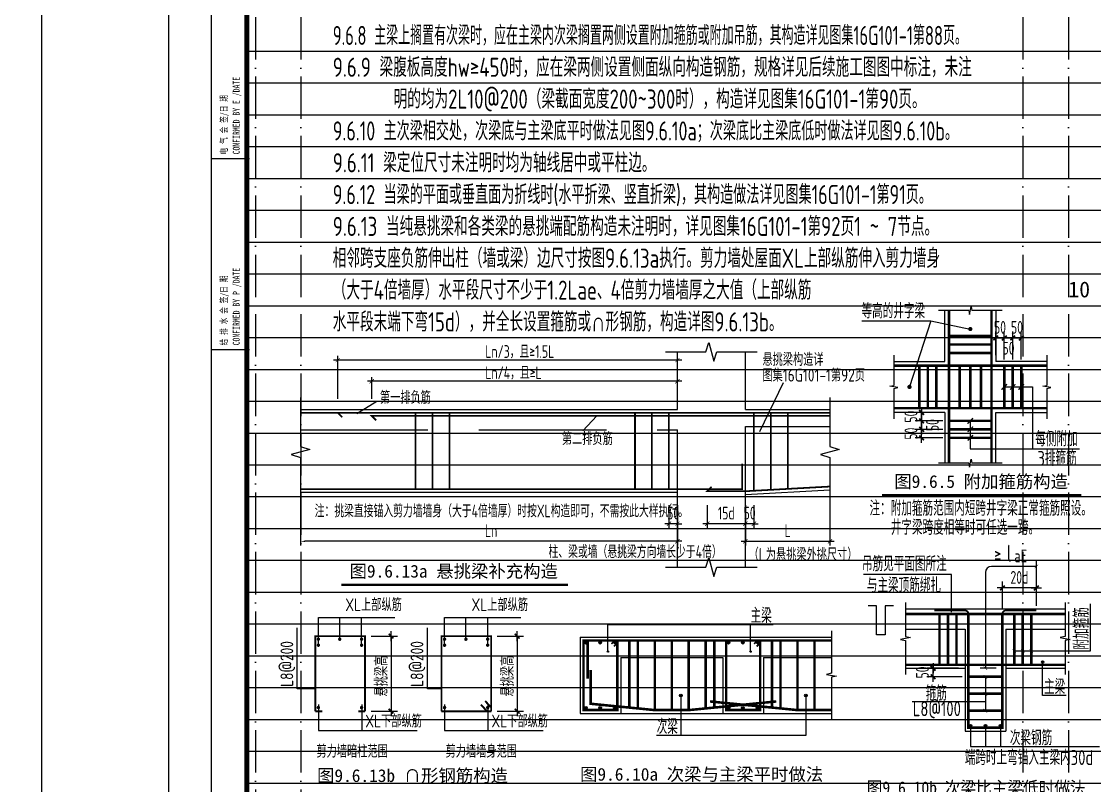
# Model space of a CAD drawing. Extents: x -668857 to 154266, y -275694 to 291306.
# Drawn here: x -555255 to -529985, y 192476 to 210479 of the extents above; entities that cross this region are included whole.
import ezdxf
from ezdxf.enums import TextEntityAlignment as Align

# ---------------------------------------------------------------- set-up
doc = ezdxf.new("R2010")
doc.units = 0
doc.header["$LTSCALE"] = 1000
doc.linetypes.add('D1', pattern=[14, 10, -2, 0, -2])
doc.linetypes.add('H3普通虚线', pattern=[4.2, 3, -1.2])
doc.layers.get('0').update_dxf_attribs({"linetype": 'CONTINUOUS'})
doc.layers.get('DEFPOINTS').update_dxf_attribs({"linetype": 'CONTINUOUS'})
for name, color, linetype in [('C-SHET-TTLB', 11, 'CONTINUOUS'), ('S-DETL-DIM', 151, 'CONTINUOUS'), ('S-DETL-LINE1', 2, 'CONTINUOUS'), ('S-DETL-LINE2', 2, 'H3普通虚线'), ('S-DETL-RBAR', 1, 'CONTINUOUS'), ('S-DETL-TEXT', 7, 'CONTINUOUS')]:
    doc.layers.add(name, color=color, linetype=linetype)
doc.layers.add('S-1-TEXT', color=7, linetype='CONTINUOUS', lineweight=18)
doc.styles.add('SHEET-ECADI', font='simhei.ttf', dxfattribs={"width": 0.7})
doc.styles.add('TS', font='tssdeng.shx', dxfattribs={"width": 0.7, "bigfont": 'tssdchn.shx'})
doc.styles.add('TSSD_DIMENSION', font='Tssdeng.shx', dxfattribs={"width": 0.7, "bigfont": 'tssdchn.shx'})
doc.styles.add('TSSD_Label', font='Tssdeng.shx', dxfattribs={"width": 0.7, "bigfont": 'hztxt.shx'})
doc.styles.add('华文行楷', font='tssdeng.shx', dxfattribs={"width": 0.75, "height": 350, "bigfont": 'hztxt.shx'})
doc.styles.add('黑体', font='simhei.ttf')
doc.dimstyles.new('DIM25', dxfattribs={"dimtxt": 300, "dimasz": 0.8, "dimexe": 150, "dimexo": 150, "dimgap": 100, "dimtad": 1, "dimdec": 0, "dimlfac": 0.25, "dimrnd": 1, "dimzin": 0, "dimdsep": 46, "dimtxsty": 'TS', "dimblk": '_DIMX', "dimcen": 0, "dimclrd": 256, "dimclre": 256, "dimclrt": 43, "dimadec": 1, "dimazin": 0, "dimtfac": 1, "dimtdec": 0, "dimtix": 1, "dimtmove": 2, "dimatfit": 3, "dimldrblk": 'ARCHTICK', "dimfxl": 0, "dimtolj": 1, "dimtzin": 1, "dimarcsym": 0})
doc.dimstyles.new('TSSD_25_100', dxfattribs={"dimtxt": 300, "dimasz": 100, "dimexe": 100, "dimexo": 250, "dimgap": 100, "dimtad": 1, "dimdec": 0, "dimlfac": 0.25, "dimzin": 0, "dimdsep": 46, "dimtxsty": 'TSSD_DIMENSION', "dimblk": 'ARCHTICK', "dimcen": 0, "dimdle": 100, "dimclrt": 7, "dimadec": 0, "dimazin": 0, "dimtfac": 1, "dimtdec": 0, "dimtix": 1, "dimtmove": 2, "dimatfit": 3, "dimldrblk": 'ARCHTICK', "dimfxl": 0, "dimtolj": 1, "dimtzin": 0, "dimarcsym": 0})

# ---------------------------------------------------------------- blocks, each defined once
blk = doc.blocks.new('2014SHEET-L')
at = {"layer": 'C-SHET-TTLB'}
for p, q in [((0, -45), (-9, -45)), ((0, -90), (-9, -90)), ((0, -135), (-9, -135)), ((0, -180), (-9, -180)), ((0, -225), (-9, -225))]:
    blk.add_line(p, q, dxfattribs=at)
at = {"layer": 'C-SHET-TTLB', "style": 'SHEET-ECADI', "width": 0.7}
for s, p in [('CONFIRMED BY A /DATE', (-2.33, -43.96)), ('建 筑 会 签/日 期', (-5.24, -43.96)), ('CONFIRMED BY S /DATE', (-2.33, -88.96)), ('结 构 会 签/日 期', (-5.24, -88.96)), ('暖 动 会 签/日 期', (-5.24, -133.96)), ('CONFIRMED BY M /DATE', (-2.33, -133.96)), ('CONFIRMED BY E /DATE', (-2.33, -178.96)), ('电 气 会 签/日 期', (-5.24, -178.96)), ('给 排 水 会 签/日 期', (-5.24, -223.96)), ('CONFIRMED BY P /DATE', (-2.33, -223.96))]:
    blk.add_text(s, height=1.6, rotation=90, dxfattribs=at).set_placement(p)
blk = doc.blocks.new('2017_11-sheet-L2', base_point=(18.4, 410))
at = {"layer": 'C-SHET-TTLB'}
blk.add_blockref('2014SHEET-L', (19, 410.6), dxfattribs=at)
blk = doc.blocks.new('_DIMX')
blk.add_line((-150, 0), (150, 0))
at = {"const_width": 50}
blk.add_lwpolyline([(-70, -70), (70, 70)], dxfattribs=at)
blk = doc.blocks.new('*D1163')
at = {"layer": 'DEFPOINTS', "color": 0}
for p in [(-533788, 195240), (-533035, 195240), (-532955, 195040)]:
    blk.add_point(p, dxfattribs=at)
at = {"layer": 'S-DETL-DIM', "lineweight": -2}
for p, q in [((-533185, 195240), (-533938, 195240)), ((-533788, 195241), (-533788, 195241)), ((-533788, 195040), (-533788, 195240)), ((-533105, 195040), (-533938, 195040)), ((-533788, 195039), (-533788, 195038))]:
    blk.add_line(p, q, dxfattribs=at)
at = {"layer": 'S-DETL-DIM', "lineweight": -2, "xscale": 0.8, "yscale": 0.8, "zscale": 0.8}
for p, rotation in [((-533788, 195240), 270), ((-533788, 195040), 90)]:
    blk.add_blockref('_DIMX', p, dxfattribs=dict(at, rotation=rotation))
at = {"layer": 'S-DETL-DIM', "color": 43, "insert": (-534038, 195140), "char_height": 300, "attachment_point": 5, "rotation": 90, "style": 'TS'}
blk.add_mtext('\\A1;50', dxfattribs=at)
blk = doc.blocks.new('_ArchTick')
at = {"color": 0, "linetype": 'ByBlock', "const_width": 0.15}
blk.add_lwpolyline([(-0.5, -0.5), (0.5, 0.5)], dxfattribs=at)
blk = doc.blocks.new('*D1164')
at = {"layer": 'DEFPOINTS', "color": 0}
for p in [(-532155, 197131), (-531355, 196600), (-532155, 196480)]:
    blk.add_point(p, dxfattribs=at)
at = {"layer": 'S-DETL-DIM', "lineweight": -2}
for p, q in [((-532155, 196630), (-532155, 197281)), ((-531356, 197131), (-532154, 197131)), ((-531355, 196750), (-531355, 197281))]:
    blk.add_line(p, q, dxfattribs=at)
at = {"layer": 'S-DETL-DIM', "lineweight": -2, "xscale": 0.8, "yscale": 0.8, "zscale": 0.8, "rotation": 180}
blk.add_blockref('_DIMX', (-532155, 197131), dxfattribs=at)
at = {"layer": 'S-DETL-DIM', "lineweight": -2, "xscale": 0.8, "yscale": 0.8, "zscale": 0.8}
blk.add_blockref('_DIMX', (-531355, 197131), dxfattribs=at)
at = {"layer": 'S-DETL-DIM', "color": 43, "insert": (-531755, 197381), "char_height": 300, "attachment_point": 5, "style": 'TS'}
blk.add_mtext('\\A1;20d', dxfattribs=at)
blk = doc.blocks.new('*D1165')
at = {"layer": 'DEFPOINTS', "color": 0}
for p in [(-532111, 203021), (-532311, 202468), (-532111, 202368)]:
    blk.add_point(p, dxfattribs=at)
at = {"layer": 'S-DETL-DIM', "lineweight": -2}
for p, q in [((-532311, 202618), (-532311, 203171)), ((-532111, 202518), (-532111, 203171)), ((-532311, 203021), (-532312, 203021)), ((-532311, 203021), (-532111, 203021)), ((-532110, 203021), (-532109, 203021))]:
    blk.add_line(p, q, dxfattribs=at)
at = {"layer": 'S-DETL-DIM', "lineweight": -2, "xscale": 0.8, "yscale": 0.8, "zscale": 0.8}
blk.add_blockref('_DIMX', (-532311, 203021), dxfattribs=at)
at = {"layer": 'S-DETL-DIM', "lineweight": -2, "xscale": 0.8, "yscale": 0.8, "zscale": 0.8, "rotation": 180}
blk.add_blockref('_DIMX', (-532111, 203021), dxfattribs=at)
at = {"layer": 'S-DETL-DIM', "color": 43, "insert": (-532211, 203271), "char_height": 300, "attachment_point": 5, "style": 'TS'}
blk.add_mtext('\\A1;50', dxfattribs=at)
blk = doc.blocks.new('*D1166')
at = {"layer": 'DEFPOINTS', "color": 0}
for p in [(-531711, 203021), (-531911, 202368), (-531711, 202368)]:
    blk.add_point(p, dxfattribs=at)
at = {"layer": 'S-DETL-DIM', "lineweight": -2}
for p, q in [((-531911, 202518), (-531911, 203171)), ((-531711, 202518), (-531711, 203171)), ((-531911, 203021), (-531912, 203021)), ((-531911, 203021), (-531711, 203021)), ((-531710, 203021), (-531709, 203021))]:
    blk.add_line(p, q, dxfattribs=at)
at = {"layer": 'S-DETL-DIM', "lineweight": -2, "xscale": 0.8, "yscale": 0.8, "zscale": 0.8}
blk.add_blockref('_DIMX', (-531911, 203021), dxfattribs=at)
at = {"layer": 'S-DETL-DIM', "lineweight": -2, "xscale": 0.8, "yscale": 0.8, "zscale": 0.8, "rotation": 180}
blk.add_blockref('_DIMX', (-531711, 203021), dxfattribs=at)
at = {"layer": 'S-DETL-DIM', "color": 43, "insert": (-531811, 203271), "char_height": 300, "attachment_point": 5, "style": 'TS'}
blk.add_mtext('\\A1;50', dxfattribs=at)
blk = doc.blocks.new('*D1167')
at = {"layer": 'DEFPOINTS', "color": 0}
for p in [(-533411, 201068), (-534058, 200868), (-533411, 200868)]:
    blk.add_point(p, dxfattribs=at)
at = {"layer": 'S-DETL-DIM', "lineweight": -2}
for p, q in [((-533561, 201068), (-534208, 201068)), ((-534058, 201069), (-534058, 201069)), ((-534058, 201068), (-534058, 200868)), ((-533561, 200868), (-534208, 200868)), ((-534058, 200867), (-534058, 200866))]:
    blk.add_line(p, q, dxfattribs=at)
at = {"layer": 'S-DETL-DIM', "lineweight": -2, "xscale": 0.8, "yscale": 0.8, "zscale": 0.8}
for p, rotation in [((-534058, 201068), 270), ((-534058, 200868), 90)]:
    blk.add_blockref('_DIMX', p, dxfattribs=dict(at, rotation=rotation))
at = {"layer": 'S-DETL-DIM', "color": 43, "insert": (-533803, 200968), "char_height": 300, "attachment_point": 5, "rotation": 90, "style": 'TS'}
blk.add_mtext('\\A1;50', dxfattribs=at)
blk = doc.blocks.new('*D1168')
at = {"layer": 'DEFPOINTS', "color": 0}
for p in [(-534058, 200868), (-533411, 200868), (-533411, 200668)]:
    blk.add_point(p, dxfattribs=at)
at = {"layer": 'S-DETL-DIM', "lineweight": -2}
for p, q in [((-533561, 200868), (-534208, 200868)), ((-533561, 200668), (-534208, 200668)), ((-534058, 200869), (-534058, 200869)), ((-534058, 200668), (-534058, 200868)), ((-534058, 200667), (-534058, 200666))]:
    blk.add_line(p, q, dxfattribs=at)
at = {"layer": 'S-DETL-DIM', "lineweight": -2, "xscale": 0.8, "yscale": 0.8, "zscale": 0.8}
for p, rotation in [((-534058, 200868), 270), ((-534058, 200668), 90)]:
    blk.add_blockref('_DIMX', p, dxfattribs=dict(at, rotation=rotation))
at = {"layer": 'S-DETL-DIM', "color": 43, "insert": (-534308, 200768), "char_height": 300, "attachment_point": 5, "rotation": 90, "style": 'TS'}
blk.add_mtext('\\A1;50', dxfattribs=at)
blk = doc.blocks.new('*D1169')
at = {"layer": 'DEFPOINTS', "color": 0}
for p in [(-534058, 201268), (-533511, 201268), (-533411, 201068)]:
    blk.add_point(p, dxfattribs=at)
at = {"layer": 'S-DETL-DIM', "lineweight": -2}
for p, q in [((-533661, 201268), (-534208, 201268)), ((-534058, 201269), (-534058, 201269)), ((-534058, 201068), (-534058, 201268)), ((-533561, 201068), (-534208, 201068)), ((-534058, 201067), (-534058, 201066))]:
    blk.add_line(p, q, dxfattribs=at)
at = {"layer": 'S-DETL-DIM', "lineweight": -2, "xscale": 0.8, "yscale": 0.8, "zscale": 0.8}
for p, rotation in [((-534058, 201268), 270), ((-534058, 201068), 90)]:
    blk.add_blockref('_DIMX', p, dxfattribs=dict(at, rotation=rotation))
at = {"layer": 'S-DETL-DIM', "color": 43, "insert": (-534308, 201168), "char_height": 300, "attachment_point": 5, "rotation": 90, "style": 'TS'}
blk.add_mtext('\\A1;50', dxfattribs=at)
blk = doc.blocks.new('*D1170')
at = {"layer": 'DEFPOINTS', "color": 0}
for p in [(-531911, 203021), (-532111, 202368), (-531911, 202368)]:
    blk.add_point(p, dxfattribs=at)
at = {"layer": 'S-DETL-DIM', "lineweight": -2}
for p, q in [((-532111, 202518), (-532111, 203171)), ((-531911, 202518), (-531911, 203171)), ((-532111, 203021), (-532112, 203021)), ((-532111, 203021), (-531911, 203021)), ((-531910, 203021), (-531909, 203021))]:
    blk.add_line(p, q, dxfattribs=at)
at = {"layer": 'S-DETL-DIM', "lineweight": -2, "xscale": 0.8, "yscale": 0.8, "zscale": 0.8}
blk.add_blockref('_DIMX', (-532111, 203021), dxfattribs=at)
at = {"layer": 'S-DETL-DIM', "lineweight": -2, "xscale": 0.8, "yscale": 0.8, "zscale": 0.8, "rotation": 180}
blk.add_blockref('_DIMX', (-531911, 203021), dxfattribs=at)
at = {"layer": 'S-DETL-DIM', "color": 43, "insert": (-532011, 202780), "char_height": 300, "attachment_point": 5, "style": 'TS'}
blk.add_mtext('\\A1;50', dxfattribs=at)
blk = doc.blocks.new('*D1203')
at = {"layer": 'DEFPOINTS', "color": 0}
for p in [(-538207, 199335), (-538007, 199335), (-538207, 198645)]:
    blk.add_point(p, dxfattribs=at)
at = {"layer": 'S-DETL-DIM', "color": 0, "lineweight": -2}
for p, q in [((-538207, 199085), (-538207, 198545)), ((-538007, 199085), (-538007, 198545)), ((-538207, 198645), (-538307, 198645)), ((-538007, 198645), (-538207, 198645)), ((-538007, 198645), (-537907, 198645))]:
    blk.add_line(p, q, dxfattribs=at)
at = {"layer": 'S-DETL-DIM', "color": 0, "lineweight": -2, "xscale": 100, "yscale": 100, "zscale": 100}
blk.add_blockref('_ArchTick', (-538207, 198645), dxfattribs=at)
at = {"layer": 'S-DETL-DIM', "color": 0, "lineweight": -2, "xscale": 100, "yscale": 100, "zscale": 100, "rotation": 180}
blk.add_blockref('_ArchTick', (-538007, 198645), dxfattribs=at)
at = {"layer": 'S-DETL-DIM', "color": 7, "insert": (-538107, 198895), "char_height": 300, "attachment_point": 5, "style": 'TSSD_DIMENSION'}
blk.add_mtext('\\A1;50', dxfattribs=at)
blk = doc.blocks.new('*D1204')
at = {"layer": 'DEFPOINTS', "color": 0}
for p in [(-538207, 199335), (-536216, 199335), (-536216, 198230)]:
    blk.add_point(p, dxfattribs=at)
at = {"layer": 'S-DETL-DIM', "color": 0, "lineweight": -2}
for p, q in [((-538207, 199085), (-538207, 198130)), ((-536216, 199085), (-536216, 198130)), ((-538307, 198230), (-536116, 198230))]:
    blk.add_line(p, q, dxfattribs=at)
at = {"layer": 'S-DETL-DIM', "color": 0, "lineweight": -2, "xscale": 100, "yscale": 100, "zscale": 100, "rotation": 180}
blk.add_blockref('_ArchTick', (-538207, 198230), dxfattribs=at)
at = {"layer": 'S-DETL-DIM', "color": 0, "lineweight": -2, "xscale": 100, "yscale": 100, "zscale": 100}
blk.add_blockref('_ArchTick', (-536216, 198230), dxfattribs=at)
at = {"layer": 'S-DETL-DIM', "color": 7, "insert": (-537211, 198480), "char_height": 300, "attachment_point": 5, "style": 'TSSD_DIMENSION'}
blk.add_mtext('\\A1;L', dxfattribs=at)
blk = doc.blocks.new('*D1205')
at = {"layer": 'DEFPOINTS', "color": 0}
for p in [(-539107, 199335), (-538207, 199335), (-539107, 198645)]:
    blk.add_point(p, dxfattribs=at)
at = {"layer": 'S-DETL-DIM', "color": 0, "lineweight": -2}
for p, q in [((-539107, 199085), (-539107, 198545)), ((-538207, 199085), (-538207, 198545)), ((-538107, 198645), (-539207, 198645))]:
    blk.add_line(p, q, dxfattribs=at)
at = {"layer": 'S-DETL-DIM', "color": 0, "lineweight": -2, "xscale": 100, "yscale": 100, "zscale": 100, "rotation": 180}
blk.add_blockref('_ArchTick', (-539107, 198645), dxfattribs=at)
at = {"layer": 'S-DETL-DIM', "color": 0, "lineweight": -2, "xscale": 100, "yscale": 100, "zscale": 100}
blk.add_blockref('_ArchTick', (-538207, 198645), dxfattribs=at)
at = {"layer": 'S-DETL-DIM', "color": 7, "insert": (-538657, 198895), "char_height": 300, "attachment_point": 5, "style": 'TSSD_DIMENSION'}
blk.add_mtext('\\A1;15d', dxfattribs=at)
blk = doc.blocks.new('*D1206')
at = {"layer": 'DEFPOINTS', "color": 0}
for p in [(-540007, 199335), (-539807, 199335), (-540007, 198645)]:
    blk.add_point(p, dxfattribs=at)
at = {"layer": 'S-DETL-DIM', "color": 0, "lineweight": -2}
for p, q in [((-540007, 199085), (-540007, 198545)), ((-539807, 199085), (-539807, 198545)), ((-540007, 198645), (-540107, 198645)), ((-539807, 198645), (-540007, 198645)), ((-539807, 198645), (-539707, 198645))]:
    blk.add_line(p, q, dxfattribs=at)
at = {"layer": 'S-DETL-DIM', "color": 0, "lineweight": -2, "xscale": 100, "yscale": 100, "zscale": 100}
blk.add_blockref('_ArchTick', (-540007, 198645), dxfattribs=at)
at = {"layer": 'S-DETL-DIM', "color": 0, "lineweight": -2, "xscale": 100, "yscale": 100, "zscale": 100, "rotation": 180}
blk.add_blockref('_ArchTick', (-539807, 198645), dxfattribs=at)
at = {"layer": 'S-DETL-DIM', "color": 7, "insert": (-539907, 198895), "char_height": 300, "attachment_point": 5, "style": 'TSSD_DIMENSION'}
blk.add_mtext('\\A1;50', dxfattribs=at)
blk = doc.blocks.new('*D1207')
at = {"layer": 'DEFPOINTS', "color": 0}
for p in [(-547807, 202501), (-547807, 201335), (-539807, 201335)]:
    blk.add_point(p, dxfattribs=at)
at = {"layer": 'S-DETL-DIM', "color": 0, "lineweight": -2}
for p, q in [((-539707, 202501), (-547907, 202501)), ((-547807, 201585), (-547807, 202601)), ((-539807, 201585), (-539807, 202601))]:
    blk.add_line(p, q, dxfattribs=at)
at = {"layer": 'S-DETL-DIM', "color": 0, "lineweight": -2, "xscale": 100, "yscale": 100, "zscale": 100, "rotation": 180}
blk.add_blockref('_ArchTick', (-547807, 202501), dxfattribs=at)
at = {"layer": 'S-DETL-DIM', "color": 0, "lineweight": -2, "xscale": 100, "yscale": 100, "zscale": 100}
blk.add_blockref('_ArchTick', (-539807, 202501), dxfattribs=at)
blk = doc.blocks.new('*D1208')
at = {"layer": 'DEFPOINTS', "color": 0}
for p in [(-548681, 199335), (-539807, 199335), (-548681, 198230)]:
    blk.add_point(p, dxfattribs=at)
at = {"layer": 'S-DETL-DIM', "color": 0, "lineweight": -2}
for p, q in [((-548681, 199085), (-548681, 198130)), ((-539807, 199085), (-539807, 198130)), ((-539707, 198230), (-548581, 198230))]:
    blk.add_line(p, q, dxfattribs=at)
at = {"layer": 'S-DETL-DIM', "color": 0}
blk.add_solid([(-548581, 198246), (-548581, 198213), (-548681, 198230)], dxfattribs=at)
at = {"layer": 'S-DETL-DIM', "color": 0, "lineweight": -2, "xscale": 100, "yscale": 100, "zscale": 100}
blk.add_blockref('_ArchTick', (-539807, 198230), dxfattribs=at)
at = {"layer": 'S-DETL-DIM', "color": 7, "insert": (-544194, 198480), "char_height": 300, "attachment_point": 5, "style": 'TSSD_DIMENSION'}
blk.add_mtext('\\A1;Ln', dxfattribs=at)
blk = doc.blocks.new('ArchTick')
at = {"color": 0, "linetype": 'ByBlock', "lineweight": -2, "const_width": 0.075}
blk.add_lwpolyline([(-0.25, -0.25), (0.25, 0.25)], dxfattribs=at)
blk = doc.blocks.new('*D1209')
at = {"layer": 'DEFPOINTS', "color": 0}
for p in [(-547007, 202001), (-547007, 201335), (-539807, 201335)]:
    blk.add_point(p, dxfattribs=at)
at = {"layer": 'S-DETL-DIM', "color": 0, "lineweight": -2}
for p, q in [((-539707, 202001), (-547107, 202001)), ((-547007, 201585), (-547007, 202101)), ((-539807, 201585), (-539807, 202101))]:
    blk.add_line(p, q, dxfattribs=at)
at = {"layer": 'S-DETL-DIM', "color": 0, "lineweight": -2, "xscale": 100, "yscale": 100, "zscale": 100, "rotation": 180}
blk.add_blockref('_ArchTick', (-547007, 202001), dxfattribs=at)
at = {"layer": 'S-DETL-DIM', "color": 0, "lineweight": -2, "xscale": 100, "yscale": 100, "zscale": 100}
blk.add_blockref('_ArchTick', (-539807, 202001), dxfattribs=at)
blk = doc.blocks.new('*D1210')
at = {"layer": 'DEFPOINTS', "color": 0}
for p in [(-547169, 195996), (-547169, 194227), (-546552, 194227)]:
    blk.add_point(p, dxfattribs=at)
at = {"layer": 'S-DETL-DIM', "lineweight": -2}
for p, q in [((-547019, 195996), (-546402, 195996)), ((-546552, 195995), (-546552, 194227)), ((-547019, 194227), (-546402, 194227))]:
    blk.add_line(p, q, dxfattribs=at)
at = {"layer": 'S-DETL-DIM', "lineweight": -2, "xscale": 0.8, "yscale": 0.8, "zscale": 0.8}
for p, rotation in [((-546552, 195996), 90), ((-546552, 194227), 270)]:
    blk.add_blockref('_DIMX', p, dxfattribs=dict(at, rotation=rotation))
blk = doc.blocks.new('*D1213')
at = {"layer": 'DEFPOINTS', "color": 0}
for p in [(-544199, 195996), (-544199, 194227), (-543581, 194227)]:
    blk.add_point(p, dxfattribs=at)
at = {"layer": 'S-DETL-DIM', "lineweight": -2}
for p, q in [((-544049, 195996), (-543431, 195996)), ((-543581, 195995), (-543581, 194227)), ((-544049, 194227), (-543431, 194227))]:
    blk.add_line(p, q, dxfattribs=at)
at = {"layer": 'S-DETL-DIM', "lineweight": -2, "xscale": 0.8, "yscale": 0.8, "zscale": 0.8}
for p, rotation in [((-543581, 195996), 90), ((-543581, 194227), 270)]:
    blk.add_blockref('_DIMX', p, dxfattribs=dict(at, rotation=rotation))

msp = doc.modelspace()

# ---------------------------------------------------------------- hatches: boundary and pattern name
at = {"layer": 'S-DETL-RBAR'}
h = msp.add_hatch(color=1, dxfattribs=at)
edge = h.paths.add_edge_path()
edge.add_arc((-541964.63, 195841.6), 31.25, 0, 360)
h = msp.add_hatch(color=1, dxfattribs=at)
edge = h.paths.add_edge_path()
edge.add_arc((-541629.23, 195841.6), 31.25, 0, 360)
h = msp.add_hatch(color=1, dxfattribs=at)
edge = h.paths.add_edge_path()
edge.add_arc((-541273.65, 195841.6), 31.25, 0, 360)
h = msp.add_hatch(color=1, dxfattribs=at)
edge = h.paths.add_edge_path()
edge.add_arc((-538604.63, 195841.6), 31.25, 0, 360)
h = msp.add_hatch(color=1, dxfattribs=at)
edge = h.paths.add_edge_path()
edge.add_arc((-538269.23, 195841.6), 31.25, 0, 360)
h = msp.add_hatch(color=1, dxfattribs=at)
edge = h.paths.add_edge_path()
edge.add_arc((-537913.65, 195841.6), 31.25, 0, 360)
h = msp.add_hatch(color=1, dxfattribs=at)
edge = h.paths.add_edge_path()
edge.add_arc((-541964.63, 194305.86), 31.25, 0, 360)
h = msp.add_hatch(color=1, dxfattribs=at)
edge = h.paths.add_edge_path()
edge.add_arc((-541629.23, 194305.86), 31.25, 0, 360)
h = msp.add_hatch(color=1, dxfattribs=at)
edge = h.paths.add_edge_path()
edge.add_arc((-541278.3, 194305.86), 31.25, 0, 360)
h = msp.add_hatch(color=1, dxfattribs=at)
edge = h.paths.add_edge_path()
edge.add_arc((-538604.63, 194305.86), 31.25, 0, 360)
h = msp.add_hatch(color=1, dxfattribs=at)
edge = h.paths.add_edge_path()
edge.add_arc((-538269.23, 194305.86), 31.25, 0, 360)
h = msp.add_hatch(color=1, dxfattribs=at)
edge = h.paths.add_edge_path()
edge.add_arc((-537918.3, 194305.86), 31.25, 0, 360)
h = msp.add_hatch(color=1, dxfattribs=at)
edge = h.paths.add_edge_path()
edge.add_arc((-532908.21, 193885.74), 31.25, 0, 360)
h = msp.add_hatch(color=1, dxfattribs=at)
edge = h.paths.add_edge_path()
edge.add_arc((-532555.27, 193885.74), 31.25, 0, 360)
h = msp.add_hatch(color=1, dxfattribs=at)
edge = h.paths.add_edge_path()
edge.add_arc((-532202.33, 193885.74), 31.25, 0, 360)
at = {"layer": 'S-DETL-TEXT'}
h = msp.add_hatch(color=256, dxfattribs=at)
edge = h.paths.add_edge_path()
edge.add_arc((-541445.04, 195631.09), 15.62, 0, 360)
h = msp.add_hatch(color=256, dxfattribs=at)
edge = h.paths.add_edge_path()
edge.add_arc((-538085.04, 195631.09), 15.62, 0, 360)
h = msp.add_hatch(color=256, dxfattribs=at)
edge = h.paths.add_edge_path()
edge.add_arc((-531206.69, 195385.47), 31.25, 0, 360)
h = msp.add_hatch(color=256, dxfattribs=at)
edge = h.paths.add_edge_path()
edge.add_arc((-539725.05, 194595.69), 31.25, 0, 360)
h = msp.add_hatch(color=256, dxfattribs=at)
edge = h.paths.add_edge_path()
edge.add_arc((-536780.48, 194595.69), 31.25, 0, 360)

# ---------------------------------------------------------------- linework, layer by layer
at = {"layer": 'C-SHET-TTLB'}
msp.add_line((-550784.71, 225242.28), (-550784.71, 167722.28), dxfattribs=at)
for points in [[(-554784.71, 226182.28), (-554784.71, 166782.28), (-638884.71, 166782.28), (-638884.71, 226182.28)], [(-446684.71, 226182.28), (-446684.71, 166782.28), (-551784.71, 166782.28), (-551784.71, 226182.28)]]:
    msp.add_lwpolyline(points, close=True, dxfattribs=at)
at = {"layer": 'C-SHET-TTLB', "const_width": 120}
msp.add_lwpolyline([(-549944.71, 225182.28), (-447684.71, 225182.28), (-447684.71, 167782.28), (-549944.71, 167782.28)], close=True, dxfattribs=at)
at = {"layer": 'DEFPOINTS', "color": 252, "linetype": 'D1', "ltscale": 0.1}
for p, q in [((-549744.71, 221782.28), (-549744.71, 167782.28)), ((-548672.71, 221782.28), (-548672.71, 167782.28)), ((-531672.71, 221782.28), (-531672.71, 167782.28)), ((-530600.71, 221782.28), (-530600.71, 167782.28))]:
    msp.add_line(p, q, dxfattribs=at)
at = {"layer": 'DEFPOINTS', "color": 252}
for p, q in [((-549944.71, 209782.28), (-454684.71, 209782.28)), ((-549944.71, 209032.28), (-454684.71, 209032.28)), ((-549944.71, 208282.28), (-454684.71, 208282.28)), ((-549944.71, 207532.28), (-454684.71, 207532.28)), ((-549944.71, 206782.28), (-454684.71, 206782.28)), ((-549944.71, 206032.28), (-454684.71, 206032.28)), ((-549944.71, 205282.28), (-454684.71, 205282.28)), ((-549944.71, 204532.28), (-454684.71, 204532.28)), ((-549944.71, 203782.28), (-454684.71, 203782.28)), ((-549944.71, 203032.28), (-454684.71, 203032.28)), ((-549944.71, 202282.28), (-454684.71, 202282.28)), ((-549944.71, 201532.28), (-454684.71, 201532.28)), ((-549944.71, 200782.28), (-454684.71, 200782.28)), ((-549944.71, 200032.28), (-454684.71, 200032.28)), ((-549944.71, 199282.28), (-454684.71, 199282.28)), ((-549944.71, 198532.28), (-454684.71, 198532.28)), ((-549944.71, 197782.28), (-454684.71, 197782.28)), ((-549944.71, 197032.28), (-454684.71, 197032.28)), ((-549944.71, 196282.28), (-454684.71, 196282.28)), ((-549944.71, 195532.28), (-454684.71, 195532.28)), ((-549944.71, 194782.28), (-476384.71, 194782.28)), ((-549944.71, 194032.28), (-476384.71, 194032.28)), ((-549944.71, 193282.28), (-476384.71, 193282.28)), ((-549944.71, 192532.28), (-476384.71, 192532.28))]:
    msp.add_line(p, q, dxfattribs=at)
at = {"layer": 'S-DETL-DIM'}
for p, q in [((-532927.5, 203573.48), (-532893.67, 203762.11)), ((-532893.67, 203762.11), (-532875.99, 203667.79)), ((-532947.99, 203667.79), (-533660.58, 203667.79)), ((-532947.99, 203667.79), (-532927.5, 203573.48)), ((-532160.58, 203667.79), (-532875.99, 203667.79)), ((-534710.58, 202617.79), (-534710.58, 201902.38)), ((-531110.58, 202617.79), (-531110.58, 201902.38)), ((-534804.9, 201884.71), (-534710.58, 201902.38)), ((-534616.27, 201850.88), (-534804.9, 201884.71)), ((-534710.58, 201830.39), (-534616.27, 201850.88)), ((-534710.58, 201830.39), (-534710.58, 201117.79)), ((-531204.9, 201884.71), (-531110.58, 201902.38)), ((-531016.27, 201850.88), (-531204.9, 201884.71)), ((-531110.58, 201830.39), (-531016.27, 201850.88)), ((-531110.58, 201830.39), (-531110.58, 201117.79)), ((-532927.5, 199973.48), (-532893.67, 200162.11)), ((-532893.67, 200162.11), (-532875.99, 200067.79)), ((-532947.99, 200067.79), (-533660.58, 200067.79)), ((-532947.99, 200067.79), (-532927.5, 199973.48)), ((-532160.58, 200067.79), (-532875.99, 200067.79)), ((-548681.42, 199055.1), (-548681.42, 198129.63)), ((-531355.27, 197639.9), (-532413.88, 197639.9)), ((-531355.27, 196709.76), (-531355.27, 197759.9)), ((-532555.89, 197497.89), (-532555.89, 195239.76)), ((-534435.27, 196789.76), (-534435.27, 195986.14)), ((-530675.27, 196789.76), (-530675.27, 195986.14)), ((-536180.42, 196123.73), (-536180.42, 195120.12)), ((-534318.31, 195960.74), (-534552.23, 195918.78)), ((-534552.23, 195918.78), (-534435.27, 195896.86)), ((-534435.27, 195986.14), (-534318.31, 195960.74)), ((-534435.27, 195896.86), (-534435.27, 195089.76)), ((-530675.27, 195986.14), (-530792.23, 195960.74)), ((-530792.23, 195960.74), (-530558.31, 195918.78)), ((-530558.31, 195918.78), (-530675.27, 195896.86)), ((-530675.27, 195896.86), (-530675.27, 195089.76)), ((-536180.42, 195120.12), (-536297.38, 195094.71)), ((-536297.38, 195094.71), (-536063.47, 195052.75)), ((-532305.27, 195239.76), (-532675.89, 195239.76)), ((-536063.47, 195052.75), (-536180.42, 195030.84)), ((-536180.42, 195030.84), (-536180.42, 194023.73)), ((-532555.89, 195039.76), (-532555.27, 194239.76))]:
    msp.add_line(p, q, dxfattribs=at)
msp.add_arc((-532413.88, 197497.89), 142.01, 90, 180, dxfattribs=at)
at = {"layer": 'S-DETL-LINE1'}
for p, q in [((-533510.58, 202467.79), (-533510.58, 203667.79)), ((-532310.58, 203667.79), (-532310.58, 202467.79)), ((-539806.88, 201335.1), (-539806.88, 202696.21)), ((-538206.88, 201335.1), (-538206.88, 202696.21)), ((-534710.58, 202467.79), (-533510.58, 202467.79)), ((-531110.58, 202467.79), (-532310.58, 202467.79)), ((-548681.42, 201335.1), (-539806.88, 201335.1)), ((-538206.88, 201335.1), (-536216, 201335.1)), ((-533510.58, 201267.79), (-534710.58, 201267.79)), ((-533510.58, 201267.79), (-533510.58, 200067.79)), ((-532310.58, 200067.79), (-532310.58, 201267.79)), ((-532310.58, 201267.79), (-531110.58, 201267.79)), ((-548681.42, 199385.1), (-539806.88, 199385.1)), ((-538206.88, 199335.1), (-536216, 199445.71)), ((-539806.88, 197621.59), (-539806.88, 199335.1)), ((-538206.88, 197621.59), (-538206.88, 199335.1)), ((-534435.27, 196639.76), (-530675.27, 196639.76)), ((-542100.42, 195973.73), (-536180.42, 195973.73)), ((-542100.42, 195973.73), (-542100.42, 194173.73)), ((-534435.27, 195239.76), (-533035.27, 195239.76)), ((-533035.27, 195239.76), (-533035.27, 193759.76)), ((-532075.27, 195239.76), (-530675.27, 195239.76)), ((-532075.27, 195239.76), (-532075.27, 193759.76)), ((-542100.42, 194173.73), (-536180.42, 194173.73)), ((-533035.27, 193759.76), (-532075.27, 193759.76))]:
    msp.add_line(p, q, dxfattribs=at)
for points in [[(-540086.88, 202696.21), (-539136.88, 202696.21), (-539066.88, 202916.21), (-538946.88, 202476.21), (-538876.88, 202696.21), (-537926.88, 202696.21)], [(-548681.42, 201615.1), (-548681.42, 200465.1), (-548461.42, 200395.1), (-548901.42, 200275.1), (-548681.42, 200205.1), (-548681.42, 199055.1)], [(-536216, 201615.1), (-536216, 200465.1), (-535996, 200395.1), (-536436, 200275.1), (-536216, 200205.1), (-536216, 198873.28)], [(-540086.88, 197621.59), (-539136.88, 197621.59), (-539066.88, 197841.59), (-538946.88, 197401.59), (-538876.88, 197621.59), (-537926.88, 197621.59)]]:
    msp.add_lwpolyline(points, dxfattribs=at)
for centre in [(-541964.63, 195841.6), (-541629.23, 195841.6), (-541273.65, 195841.6), (-538604.63, 195841.6), (-538269.23, 195841.6), (-537913.65, 195841.6), (-541964.63, 194305.86), (-541629.23, 194305.86), (-541278.3, 194305.86), (-538604.63, 194305.86), (-538269.23, 194305.86), (-537918.3, 194305.86)]:
    msp.add_circle(centre, 31.25, dxfattribs=at)
at = {"layer": 'S-DETL-LINE2'}
for p, q in [((-538206.88, 200935.1), (-536216, 200935.1)), ((-538206.88, 199335.1), (-538206.88, 200935.1)), ((-548681.42, 200855.1), (-539806.88, 200855.1)), ((-539806.88, 199335.1), (-539806.88, 200855.1))]:
    msp.add_line(p, q, dxfattribs=at)
at = {"layer": 'S-DETL-LINE2', "linetype": 'H3普通虚线'}
for p, q in [((-534435.27, 196159.76), (-533035.27, 196159.76)), ((-533035.27, 196159.76), (-533035.27, 195239.76)), ((-532075.27, 196159.76), (-530675.27, 196159.76)), ((-532075.27, 196159.76), (-532075.27, 195239.76)), ((-541140.42, 195493.73), (-538740.42, 195493.73)), ((-541140.42, 195493.73), (-541140.42, 194173.73)), ((-538740.42, 195493.73), (-538740.42, 194173.73)), ((-537780.42, 195493.73), (-536180.42, 195493.73)), ((-537780.42, 195493.73), (-537780.42, 194173.73))]:
    msp.add_line(p, q, dxfattribs=at)
at = {"layer": 'S-DETL-RBAR', "color": 1}
for points, const_width in [([(-533410.58, 203667.79), (-533410.58, 200067.79)], 60), ([(-532410.58, 200067.79), (-532410.58, 203667.79)], 60), ([(-533410.58, 203067.79), (-532410.58, 203067.79)], 60), ([(-533410.58, 202867.79), (-532410.58, 202867.79)], 60), ([(-533410.58, 202667.79), (-532410.58, 202667.79)], 60), ([(-534710.58, 202367.79), (-531110.58, 202367.79)], 60), ([(-531110.58, 201367.79), (-534710.58, 201367.79)], 60), ([(-533410.58, 201067.79), (-532410.58, 201067.79)], 60), ([(-533410.58, 200867.79), (-532410.58, 200867.79)], 60), ([(-533410.58, 200667.79), (-532410.58, 200667.79)], 60), ([(-533035.27, 196599.76), (-533755.27, 196599.76)], 40), ([(-532075.27, 196599.76), (-531355.27, 196599.76)], 40), ([(-534435.27, 196519.76), (-530675.27, 196519.76)], 60), ([(-533635.27, 195319.76), (-533635.27, 196519.76)], 60), ([(-533435.27, 195319.76), (-533435.27, 196519.76)], 60), ([(-533235.27, 195319.76), (-533235.27, 196519.76)], 60), ([(-532155.27, 196519.76), (-532155.27, 193839.76), (-532955.27, 193839.76), (-532955.27, 196519.76)], 60), ([(-531875.27, 195319.76), (-531875.27, 196519.76)], 60), ([(-531675.27, 195319.76), (-531675.27, 196519.76)], 60), ([(-531475.27, 195319.76), (-531475.27, 196519.76)], 60), ([(-541220.42, 195893.73), (-541220.42, 194253.73), (-542020.42, 194253.73), (-542020.42, 195893.73), (-541220.42, 195893.73)], 60), ([(-536180.42, 195893.73), (-541920.42, 195893.73), (-541920.42, 194993.88)], 60), ([(-541360.42, 195813.73), (-541280.42, 195893.73)], 40), ([(-541300.42, 195753.73), (-541220.42, 195833.73)], 40), ([(-540940.42, 195893.73), (-540940.42, 194312.93)], 60), ([(-540740.42, 195893.73), (-540740.42, 194293.2)], 60), ([(-540340.42, 195893.73), (-540340.42, 194253.73)], 60), ([(-539940.42, 195893.73), (-539940.42, 194253.73)], 60), ([(-539540.42, 195893.73), (-539540.42, 194253.73)], 60), ([(-539140.42, 195893.73), (-539140.42, 194293.2)], 60), ([(-538940.42, 195893.73), (-538940.42, 194312.93)], 60), ([(-537860.42, 195893.73), (-537860.42, 194253.73), (-538660.42, 194253.73), (-538660.42, 195893.73)], 60), ([(-538000.42, 195813.73), (-537920.42, 195893.73)], 40), ([(-537940.42, 195753.73), (-537860.42, 195833.73)], 40), ([(-537580.42, 195893.73), (-537580.42, 194312.93)], 60), ([(-537380.42, 195893.73), (-537380.42, 194293.2)], 60), ([(-536980.42, 195893.73), (-536980.42, 194253.73)], 60), ([(-536580.42, 195893.73), (-536580.42, 194253.73)], 60), ([(-534435.27, 195319.76), (-530675.27, 195319.76)], 60), ([(-541850.42, 195198.66), (-541850.42, 194402.71), (-540340.42, 194253.73), (-539540.42, 194253.73), (-537480.42, 194456.98)], 60), ([(-532955.27, 195039.76), (-532155.27, 195039.76)], 60), ([(-532955.27, 194639.76), (-532155.27, 194639.76)], 60), ([(-536180.42, 194253.73), (-536980.42, 194253.73), (-539040.42, 194456.98)], 60), ([(-532955.27, 194239.76), (-532155.27, 194239.76)], 60)]:
    msp.add_lwpolyline(points, dxfattribs=dict(at, const_width=const_width))
at = {"layer": 'S-DETL-RBAR', "color": 1, "linetype": 'H3普通虚线', "const_width": 60}
for points in [[(-534110.58, 202367.79), (-534110.58, 201367.79)], [(-533910.58, 202367.79), (-533910.58, 201367.79)], [(-533710.58, 202367.79), (-533710.58, 201367.79)], [(-533160.58, 202367.79), (-533160.58, 201367.79)], [(-532910.58, 202367.79), (-532910.58, 201367.79)], [(-532660.58, 202367.79), (-532660.58, 201367.79)], [(-532110.58, 202367.79), (-532110.58, 201367.79)], [(-531910.58, 202367.79), (-531910.58, 201367.79)], [(-531710.58, 202367.79), (-531710.58, 201367.79)]]:
    msp.add_lwpolyline(points, dxfattribs=at)
at = {"layer": 'S-DETL-RBAR'}
for points, const_width in [([(-548681.42, 201260.1), (-536216, 201260.1)], 40), ([(-547700.82, 201154.04), (-547806.88, 201260.1), (-536216, 201260.1)], 40), ([(-546900.82, 201079.04), (-547006.88, 201185.1), (-536216, 201185.1)], 40), ([(-545974.28, 199456.48), (-545974.28, 201260.1)], 40), ([(-545574.28, 199456.48), (-545574.28, 201260.1)], 40), ([(-545174.28, 199456.48), (-545174.28, 201260.1)], 40), ([(-540806.88, 199456.48), (-540806.88, 201260.1)], 40), ([(-540406.88, 199456.48), (-540406.88, 201260.1)], 40), ([(-540006.88, 199456.48), (-540006.88, 201260.1)], 40), ([(-538006.88, 199421.33), (-538006.88, 201260.1)], 40), ([(-537606.88, 199443.55), (-537606.88, 201260.1)], 40), ([(-537206.88, 199465.77), (-537206.88, 201260.1)], 40), ([(-548681.42, 199460.1), (-538281.88, 199460.1), (-538281.88, 200059.65)], 40), ([(-539000.82, 199516.17), (-539106.88, 199410.1), (-538208.97, 199410.1), (-536216, 199520.82)], 40), ([(-547163.81, 194226.52), (-547163.81, 195995.92), (-548334.71, 195995.92), (-548334.71, 194226.52)], 45), ([(-544193.46, 194226.52), (-544193.46, 195995.92), (-545364.37, 195995.92), (-545364.37, 194226.52)], 45), ([(-544289.72, 194226.52), (-544436.95, 194382.29)], 45), ([(-544189.13, 194312.15), (-544336.37, 194467.91)], 45), ([(-548334.71, 194226.52), (-548169.1, 194226.52)], 45), ([(-547163.81, 194226.52), (-547323.25, 194226.52)], 45), ([(-545364.37, 194226.52), (-544193.46, 194226.52)], 45)]:
    msp.add_lwpolyline(points, dxfattribs=dict(at, const_width=const_width))
at = {"layer": 'S-DETL-RBAR', "color": 1, "const_width": 40}
for points in [[(-532955.27, 196519.76, 0.41421289), (-533035.27, 196599.76)], [(-532075.27, 196599.76, 0.41421289), (-532155.27, 196519.76)]]:
    msp.add_lwpolyline(points, format="xyb", dxfattribs=at)
at = {"layer": 'S-DETL-RBAR', "const_width": 40}
for points in [[(-548281.89, 195924.02, 1), (-548241.89, 195924.02, 1)], [(-547779.34, 195924.02, 1), (-547739.34, 195924.02, 1)], [(-547265.57, 195924.02, 1), (-547225.57, 195924.02, 1)], [(-545311.55, 195924.02, 1), (-545271.55, 195924.02, 1)], [(-544809, 195924.02, 1), (-544769, 195924.02, 1)], [(-544295.22, 195924.02, 1), (-544255.22, 195924.02, 1)], [(-548281.89, 195782.77, 1), (-548241.89, 195782.77, 1)], [(-547265.57, 195782.77, 1), (-547225.57, 195782.77, 1)], [(-545311.55, 195782.77, 1), (-545271.55, 195782.77, 1)], [(-544295.22, 195782.77, 1), (-544255.22, 195782.77, 1)], [(-548281.89, 194313.01, 1), (-548241.89, 194313.01, 1)], [(-547265.57, 194313.01, 1), (-547225.57, 194313.01, 1)], [(-545311.55, 194313.01, 1), (-545271.55, 194313.01, 1)], [(-544295.22, 194313.01, 1), (-544255.22, 194313.01, 1)]]:
    msp.add_lwpolyline(points, format="xyb", close=True, dxfattribs=at)
at = {"layer": 'S-DETL-TEXT'}
for p, q in [((-535464.33, 203421.75), (-533839.85, 203421.75)), ((-533839.85, 203421.75), (-534343.24, 201867.79)), ((-533839.85, 203421.75), (-532910.58, 203231.87)), ((-537868.46, 200816.23), (-537308.35, 201968.48)), ((-532110.58, 201867.79), (-531446.47, 201867.79)), ((-531446.47, 201867.79), (-531446.47, 200410.13)), ((-547353.25, 201240.19), (-546883.41, 201531.74)), ((-541701.51, 201185.1), (-542031.29, 200830.52)), ((-532910.58, 201067.79), (-532910.58, 200410.13)), ((-532910.58, 200410.13), (-530338.11, 200410.13)), ((-542772, 197783.3), (-539440.85, 197783.3)), ((-533355.27, 197447.39), (-535429.67, 197447.39)), ((-533355.27, 196559.76), (-533355.27, 197447.39)), ((-530081.66, 195651.61), (-530081.66, 196756.54)), ((-548758.37, 194751.14), (-548758.37, 196194.6)), ((-545694.23, 194751.14), (-545694.23, 196194.6)), ((-541445.04, 195631.09), (-541445.04, 196272.43)), ((-541445.04, 196272.43), (-537556.63, 196272.43)), ((-538085.04, 195631.09), (-538085.04, 196272.43)), ((-531875.27, 195651.61), (-530081.66, 195651.61)), ((-531206.69, 194597.61), (-531206.69, 195385.47)), ((-548334.71, 194751.14), (-548758.37, 194751.14)), ((-545364.37, 194751.14), (-545694.23, 194751.14)), ((-539725.05, 194595.69), (-539725.05, 193651.19)), ((-536780.48, 194595.69), (-536780.48, 193651.19)), ((-530652, 194597.61), (-531206.69, 194597.61)), ((-532555.43, 194447.68), (-534277.99, 194447.68)), ((-532908.21, 193885.74), (-532908.21, 193397.77)), ((-532555.27, 193885.74), (-532555.27, 193397.77)), ((-532202.33, 193885.74), (-532202.33, 193397.77)), ((-536780.48, 193651.19), (-540299.02, 193651.19)), ((-532908.21, 193397.77), (-529868.11, 193397.77))]:
    msp.add_line(p, q, dxfattribs=at)
at = {"layer": 'S-DETL-TEXT', "color": 0}
for p, q in [((-548261.89, 195782.77), (-548261.89, 196437.39)), ((-548261.89, 196437.39), (-546465.95, 196437.39)), ((-547759.34, 195924.02), (-547759.34, 196437.39)), ((-547245.57, 195782.77), (-547245.57, 196437.39)), ((-545291.55, 195782.77), (-545291.55, 196437.39)), ((-545291.55, 196437.39), (-543495.61, 196437.39)), ((-544789, 195924.02), (-544789, 196437.39)), ((-544275.22, 195782.77), (-544275.22, 196437.39)), ((-548261.89, 194386.86), (-548261.89, 193769.38)), ((-547240.67, 194386.86), (-547240.67, 193769.38)), ((-545291.55, 194386.86), (-545291.55, 193769.38)), ((-544270.33, 194386.86), (-544270.33, 193769.38)), ((-548261.89, 193769.38), (-545940.11, 193769.38)), ((-545291.55, 193769.38), (-542969.76, 193769.38))]:
    msp.add_line(p, q, dxfattribs=at)
at = {"layer": 'S-DETL-TEXT', "const_width": 50}
for points in [[(-532935.58, 203231.87, 1), (-532885.58, 203231.87, 1)], [(-534368.24, 201867.79, 1), (-534318.24, 201867.79, 1)]]:
    msp.add_lwpolyline(points, format="xyb", close=True, dxfattribs=at)
at = {"layer": 'S-DETL-TEXT'}
for points, const_width in [([(-532046.58, 201931.79), (-532174.58, 201803.79)], 32), ([(-531846.58, 201931.79), (-531974.58, 201803.79)], 32), ([(-531646.58, 201931.79), (-531774.58, 201803.79)], 32), ([(-532846.58, 201131.79), (-532974.58, 201003.79)], 32), ([(-532846.58, 200931.79), (-532974.58, 200803.79)], 32), ([(-532846.58, 200731.79), (-532974.58, 200603.79)], 32), ([(-534987.53, 199317.86), (-530298.55, 199317.86)], 50), ([(-547723.6, 197204.7), (-542386.75, 197204.7)], 50)]:
    msp.add_lwpolyline(points, dxfattribs=dict(at, const_width=const_width))
msp.add_lwpolyline([(-534717.02, 196707.65), (-534917.02, 196707.65), (-534917.02, 196027.65), (-535117.02, 196027.65), (-535117.02, 196707.65), (-535317.02, 196707.65)], dxfattribs=at)
for centre, radius in [((-541445.04, 195631.09), 15.62), ((-538085.04, 195631.09), 15.62), ((-531206.69, 195385.47), 31.25), ((-539725.05, 194595.69), 31.25), ((-536780.48, 194595.69), 31.25), ((-532908.21, 193885.74), 31.25), ((-532555.27, 193885.74), 31.25), ((-532202.33, 193885.74), 31.25)]:
    msp.add_circle(centre, radius, dxfattribs=at)

# ---------------------------------------------------------------- block references
at = {"layer": 'C-SHET-TTLB', "xscale": 100, "yscale": 100, "zscale": 100}
msp.add_blockref('2017_11-sheet-L2', (-549944.71, 225182.28), dxfattribs=at)
at = {"layer": 'S-DETL-DIM', "xscale": 80, "yscale": 80, "zscale": 80}
msp.add_blockref('_ArchTick', (-531355.27, 197639.9), dxfattribs=at)
at = {"layer": 'S-DETL-DIM', "xscale": 80, "yscale": 80, "zscale": 80, "rotation": 270}
for p in [(-532555.89, 195239.76), (-532555.89, 195039.76), (-532555.89, 194639.76), (-532555.89, 194239.76)]:
    msp.add_blockref('_ArchTick', p, dxfattribs=at)
at = {"layer": 'S-DETL-TEXT', "xscale": 80, "yscale": 80, "zscale": 80, "rotation": 270}
for p in [(-531875.27, 195651.61), (-531675.27, 195651.61), (-531475.27, 195651.61)]:
    msp.add_blockref('_ArchTick', p, dxfattribs=at)

# ---------------------------------------------------------------- texts
at = {"layer": 'S-1-TEXT', "style": 'TS'}
for s, width, p in [('9.6.8 主梁上搁置有次梁时，应在主梁内次梁搁置两侧设置附加箍筋或附加吊筋，其构造详见图集16G101-1第88页。', 0.66, (-547923.66, 209924.71)), ('9.6.9 梁腹板高度hw≥450时，应在梁两侧设置侧面纵向构造钢筋，规格详见后续施工图图中标注，未注', 0.75, (-547923.66, 209174.71)), ('       明的均为2L10@200（梁截面宽度200~300时），构造详见图集16G101-1第90页。', 0.75, (-547923.66, 208424.71)), ('9.6.10 主次梁相交处，次梁底与主梁底平时做法见图9.6.10a；次梁底比主梁底低时做法详见图9.6.10b。', 0.72, (-547923.66, 207674.71)), ('9.6.11 梁定位尺寸未注明时均为轴线居中或平柱边。', 0.75, (-547923.66, 206924.71)), ('9.6.12 当梁的平面或垂直面为折线时(水平折梁、竖直折梁)，其构造做法详见图集16G101-1第91页。', 0.72, (-547923.66, 206174.71)), ('9.6.13 当纯悬挑梁和各类梁的悬挑端配筋构造未注明时，详见图集16G101-1第92页1 ~ 7节点。', 0.75, (-547923.66, 205424.71)), ('相邻跨支座负筋伸出柱（墙或梁）边尺寸按图9.6.13a执行。剪力墙处屋面XL上部纵筋伸入剪力墙身', 0.75, (-547923.66, 204674.71)), ('（大于4倍墙厚）水平段尺寸不少于1.2Lae、4倍剪力墙墙厚之大值（上部纵筋', 0.75, (-547923.66, 203924.71)), ('水平段末端下弯15d），并全长设置箍筋或∩形钢筋，构造详图9.6.13b。', 0.75, (-547923.66, 203174.71))]:
    msp.add_text(s, height=450, dxfattribs=dict(at, width=width)).set_placement(p)
at = {"layer": 'S-1-TEXT', "style": '黑体'}
msp.add_text('10 非承重填充墙(除注明外，本节中均简称为墙)', height=375, dxfattribs=at).set_placement((-530600.71, 203978.25))
at = {"layer": 'S-DETL-DIM', "width": 0.75}
for s, height, style, p in [('l', 400, '华文行楷', (-532050.04, 197747.47)), ('≥', 350, 'TS', (-532350.41, 197739.9)), ('aE', 300, 'TS', (-531877.09, 197734.87))]:
    msp.add_text(s, height=height, dxfattribs=dict(at, style=style)).set_placement(p)
at = {"layer": 'S-DETL-TEXT'}
for s, height, style, width, p in [('等高的井字梁', 350, 'TS', 0.75, (-535471.89, 203481.66)), ('Ln/3，且≥1.5L', 300, 'TSSD_Label', 0.7, (-544330.64, 202550.86)), ('悬挑梁构造详', 300, 'TSSD_Label', 0.8, (-537805.46, 202364.15)), ('Ln/4，且≥L', 300, 'TSSD_Label', 0.7, (-544330.64, 202050.86)), ('图集16G101-1第92页', 300, 'TSSD_Label', 0.8, (-537805.46, 201993.97)), ('第一排负筋', 300, 'TSSD_Label', 0.8, (-546812.95, 201468.58)), ('第二排负筋', 300, 'TSSD_Label', 0.8, (-542528.73, 200497.18)), ('每侧附加', 350, 'TS', 0.75, (-531379.28, 200470.04)), ('3排箍筋', 350, 'TS', 0.75, (-531330.52, 200008.38)), ('注：挑梁直接锚入剪力墙墙身（大于4倍墙厚）时按XL构造即可，不需按此大样执行。', 300, 'TSSD_Label', 0.7, (-548349.87, 198795.09)), ('注：附加箍筋范围内短跨井字梁正常箍筋照设。', 350, 'TS', 0.75, (-535283.72, 198833.33)), ('井字梁跨度相等时可任选一跨。', 350, 'TS', 0.75, (-534782.18, 198383.33)), ('柱、梁或墙（悬挑梁方向墙长少于4倍）', 300, 'TSSD_Label', 0.7, (-542843.33, 197833.3)), ('（L为悬挑梁外挑尺寸）', 300, 'TSSD_Label', 0.8, (-538132.31, 197770.96)), ('吊筋见平面图所注', 350, 'TS', 0.75, (-535461.69, 197525.66)), ('与主梁顶筋绑扎', 350, 'TS', 0.75, (-535346.18, 197018.77)), ('XL上部纵筋   ', 300, 'TSSD_Label', 0.8, (-547627.77, 196585.34)), ('XL上部纵筋   ', 300, 'TSSD_Label', 0.8, (-544657.42, 196585.34)), ('主梁', 350, 'TS', 0.75, (-538084.99, 196303.72)), ('箍筋', 350, 'TS', 0.75, (-533961.73, 194475.76)), ('主梁', 350, 'TS', 0.75, (-531173.66, 194625.69)), ('L8@100', 350, 'TS', 0.75, (-534267.17, 194110.23)), ('XL下部纵筋   ', 300, 'TSSD_Label', 0.8, (-547157.46, 193844.59)), ('XL下部纵筋   ', 300, 'TSSD_Label', 0.8, (-544187.11, 193844.59)), ('次梁', 350, 'TS', 0.75, (-540295.66, 193689.13)), ('次梁钢筋', 350, 'TS', 0.75, (-531979.04, 193425.85)), (' 剪力墙暗柱范围', 300, 'TSSD_Label', 0.8, (-548453.42, 193133.81)), (' 剪力墙墙身范围', 300, 'TSSD_Label', 0.8, (-545413.03, 193133.81)), ('端跨时上弯锚入主梁内30d', 350, 'TS', 0.75, (-533040.39, 192960.11)), ('图9.6.10b 次梁比主梁低时做法', 300, '黑体', 0.9, (-535348.87, 192272.54))]:
    msp.add_text(s, height=height, dxfattribs=dict(at, style=style, width=width)).set_placement(p)
at = {"layer": 'S-DETL-TEXT', "style": '黑体'}
for s, p in [('图9.6.5 附加箍筋构造', (-532655.74, 199489.03)), ('图9.6.13a 悬挑梁补充构造', (-545075.53, 197375.87)), ('图9.6.13b ∩形钢筋构造', (-546046, 192559.63))]:
    msp.add_text(s, height=300, dxfattribs=at).set_placement(p, align=Align.CENTER)
at = {"layer": 'S-DETL-TEXT'}
for s, height, style, width, p in [('附加箍筋', 350, 'TS', 0.75, (-530119.71, 195679.69)), ('L8@200', 300, 'TSSD_Label', 0.8, (-548854.77, 194800.57)), ('L8@200', 300, 'TSSD_Label', 0.8, (-545790.63, 194800.57)), ('悬挑梁高', 300, 'TSSD_Label', 0.8, (-546629.94, 194574.21)), ('悬挑梁高', 300, 'TSSD_Label', 0.8, (-543659.59, 194574.21))]:
    msp.add_text(s, height=height, rotation=90, dxfattribs=dict(at, style=style, width=width)).set_placement(p)
at = {"layer": 'S-DETL-TEXT', "style": '黑体'}
msp.add_text('图9.6.10a 次梁与主梁平时做法', height=300, dxfattribs=at).set_placement((-542100.26, 192590.64))

# ---------------------------------------------------------------- dimensions: what is measured, and where the dimension line sits
at = {"layer": 'S-DETL-DIM'}
for base, p1, p2, dimstyle, picture, middle in [((-532110.58, 203021.08), (-532310.58, 202467.79), (-532110.58, 202367.79), 'DIM25', '*D1165', (-532210.58, 203271.08)), ((-531710.58, 203021.08), (-531910.58, 202367.79), (-531710.58, 202367.79), 'DIM25', '*D1166', (-531810.58, 203271.08)), ((-540006.88, 198645.44), (-539806.88, 199335.1), (-540006.88, 199335.1), 'TSSD_25_100', '*D1206', (-539906.88, 198895.44)), ((-538206.88, 198645.44), (-538006.88, 199335.1), (-538206.88, 199335.1), 'TSSD_25_100', '*D1203', (-538106.88, 198895.44))]:
    dim = msp.add_linear_dim(base=base, p1=p1, p2=p2, dimstyle=dimstyle, dxfattribs=at)
    dim.commit()
    dim.dimension.update_dxf_attribs({"geometry": picture, "text_midpoint": middle})
dim = msp.add_linear_dim(base=(-531910.58, 203021.08), p1=(-532110.58, 202367.79), p2=(-531910.58, 202367.79), dimstyle='DIM25', dxfattribs=at)
dim.commit()
dim.dimension.update_dxf_attribs({"geometry": '*D1170', "text_midpoint": (-532010.58, 202780.39), "dimtype": 160})
for base, p1, p2, text, dimstyle, picture, middle in [((-547806.88, 202500.86), (-539806.88, 201335.1), (-547806.88, 201335.1), ' ', 'TSSD_25_100', '*D1207', (-543806.88, 202500.86)), ((-547006.88, 202000.86), (-539806.88, 201335.1), (-547006.88, 201335.1), ' ', 'TSSD_25_100', '*D1209', (-543406.88, 202000.86)), ((-539106.88, 198645.44), (-538206.88, 199335.1), (-539106.88, 199335.1), '15d', 'TSSD_25_100', '*D1205', (-538656.88, 198895.44)), ((-536216, 198229.63), (-538206.88, 199335.1), (-536216, 199335.1), 'L', 'TSSD_25_100', '*D1204', (-537211.44, 198479.63)), ((-532155.27, 197131.26), (-531355.27, 196599.76), (-532155.27, 196479.76), '20d', 'DIM25', '*D1164', (-531755.27, 197381.26))]:
    dim = msp.add_linear_dim(base=base, p1=p1, p2=p2, text=text, dimstyle=dimstyle, dxfattribs=at)
    dim.commit()
    dim.dimension.update_dxf_attribs({"geometry": picture, "text_midpoint": middle})
for base, p1, p2, picture, middle in [((-534058.39, 201267.79), (-533410.58, 201067.79), (-533510.58, 201267.79), '*D1169', (-534308.39, 201167.79)), ((-534058.39, 200867.79), (-533410.58, 200667.79), (-533410.58, 200867.79), '*D1168', (-534308.39, 200767.79)), ((-533787.76, 195239.76), (-532955.27, 195039.76), (-533035.27, 195239.76), '*D1163', (-534037.76, 195139.76))]:
    dim = msp.add_linear_dim(base=base, p1=p1, p2=p2, angle=90, dimstyle='DIM25', dxfattribs=at)
    dim.commit()
    dim.dimension.update_dxf_attribs({"geometry": picture, "text_midpoint": middle})
dim = msp.add_linear_dim(base=(-534058.39, 200867.79), p1=(-533410.58, 201067.79), p2=(-533410.58, 200867.79), angle=90, dimstyle='DIM25', dxfattribs=at)
dim.commit()
dim.dimension.update_dxf_attribs({"geometry": '*D1167', "text_midpoint": (-533802.86, 200967.79), "dimtype": 160})
dim = msp.add_linear_dim(base=(-548681.42, 198229.63), p1=(-539806.88, 199335.1), p2=(-548681.42, 199335.1), angle=180, text='Ln', dimstyle='TSSD_25_100', override={"dimblk1": 'ArchTick', "dimsah": 1}, dxfattribs=at)
dim.commit()
dim.dimension.update_dxf_attribs({"geometry": '*D1208', "text_midpoint": (-544194.15, 198479.63)})
for base, p1, p2, picture, middle in [((-546551.73, 194226.52), (-547169.02, 195995.92), (-547169.02, 194226.52), '*D1210', (-546551.73, 195111.22)), ((-543581.38, 194226.52), (-544198.68, 195995.92), (-544198.68, 194226.52), '*D1213', (-543581.38, 195111.22))]:
    dim = msp.add_linear_dim(base=base, p1=p1, p2=p2, angle=90, text=' ', dimstyle='DIM25', dxfattribs=at)
    dim.commit()
    dim.dimension.update_dxf_attribs({"geometry": picture, "text_midpoint": middle})

doc.saveas('drawing.dxf')
